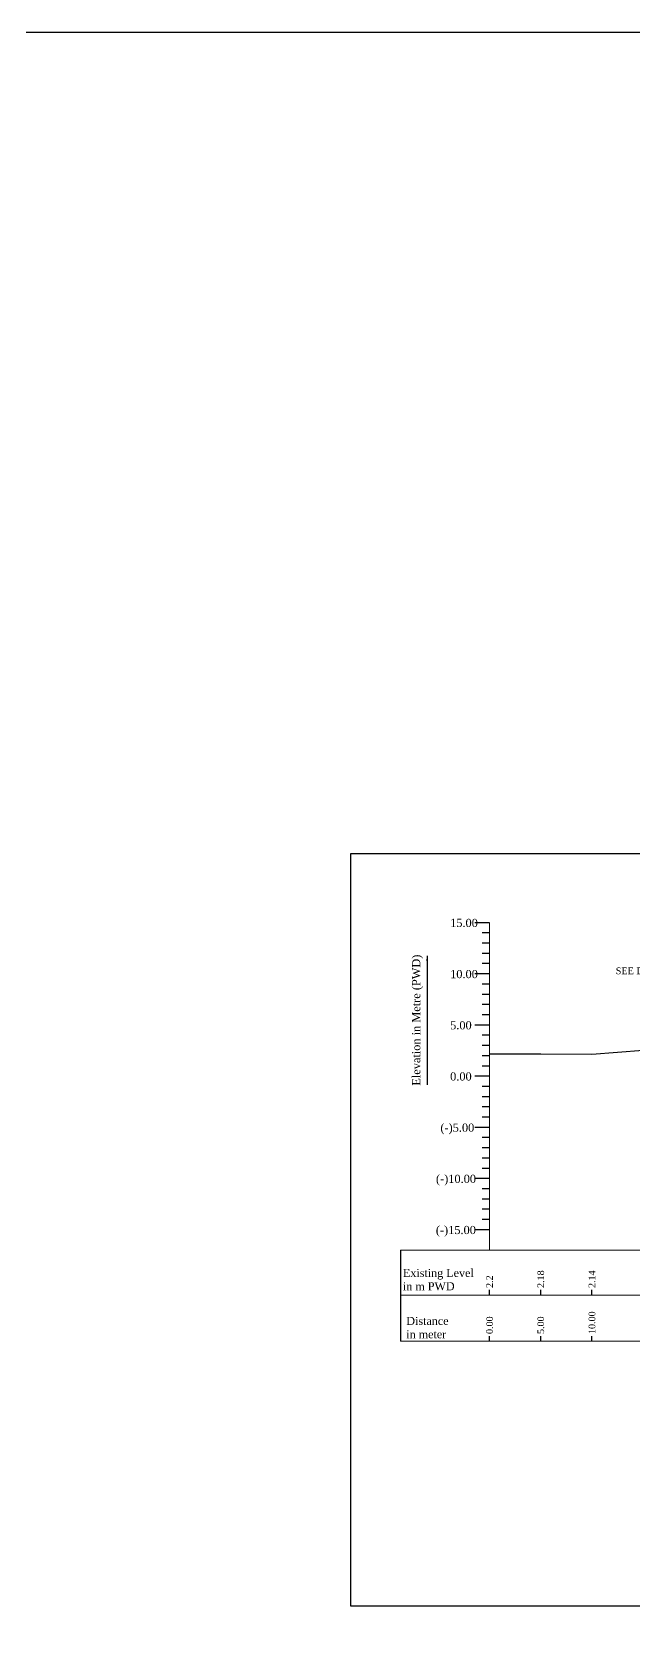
# Model space of a CAD drawing. Header units: metres. Extents: x -2434 to 11656, y -15288 to 8109.
# Drawn here: x 2506.5 to 2565.3, y -11695.5 to -11539.2 of the extents above; entities that cross this region are included whole.
import ezdxf

# ---------------------------------------------------------------- set-up
doc = ezdxf.new("R2010")
doc.units = ezdxf.units.M
doc.layers.add('LINE', color=7, linetype='Continuous')
doc.styles.get("Standard").update_dxf_attribs({"font": 'times.ttf'})
doc.dimstyles.get("Standard").update_dxf_attribs({"dimtxt": 0.5, "dimasz": 0.4075, "dimexe": 0.364, "dimexo": 0.219, "dimgap": 0.09, "dimtad": 0, "dimdec": 0, "dimlfac": 1000, "dimzin": 0, "dimdsep": 46, "dimtxsty": 'Standard', "dimcen": 0.09, "dimadec": 0, "dimazin": 0, "dimtfac": 1, "dimtdec": 0, "dimtofl": 0, "dimtmove": 0, "dimatfit": 3, "dimfxl": 1, "dimtolj": 1, "dimtzin": 0, "dimarcsym": 0})

msp = doc.modelspace()

# ---------------------------------------------------------------- linework, layer by layer
at = {"color": 7, "lineweight": 30, "ltscale": 0.18}
for p, q in [((2551.190057, -11626.195655), (2549.742723, -11626.195655)), ((2551.190057, -11626.20269), (2549.742723, -11626.20269)), ((2551.190057, -11626.195655), (2550.46639, -11626.195655)), ((2551.190057, -11626.20269), (2550.46639, -11626.20269)), ((2551.190057, -11627.195655), (2550.46639, -11627.195655)), ((2551.190057, -11628.195655), (2550.46639, -11628.195655)), ((2551.190057, -11629.195655), (2550.46639, -11629.195655)), ((2551.190057, -11630.195655), (2550.46639, -11630.195655)), ((2551.190057, -11631.195655), (2549.742723, -11631.195655)), ((2551.190057, -11631.195655), (2550.46639, -11631.195655)), ((2551.190057, -11632.195655), (2550.46639, -11632.195655)), ((2551.190057, -11633.195655), (2550.46639, -11633.195655)), ((2551.190057, -11634.195655), (2550.46639, -11634.195655)), ((2551.190057, -11635.195655), (2550.46639, -11635.195655)), ((2551.190057, -11636.195655), (2549.742723, -11636.195655)), ((2551.190057, -11637.195655), (2550.46639, -11637.195655)), ((2551.190057, -11638.195655), (2550.46639, -11638.195655)), ((2551.190057, -11639.195655), (2550.46639, -11639.195655)), ((2551.190057, -11641.195655), (2549.742723, -11641.195655)), ((2551.190057, -11640.195655), (2550.46639, -11640.195655)), ((2551.190057, -11642.195655), (2550.46639, -11642.195655)), ((2551.190057, -11643.195655), (2550.46639, -11643.195655)), ((2551.190057, -11644.195655), (2550.46639, -11644.195655)), ((2551.190057, -11645.195655), (2550.46639, -11645.195655)), ((2551.190057, -11645.195655), (2550.46639, -11645.195655)), ((2551.190057, -11646.195655), (2549.742723, -11646.195655)), ((2551.190057, -11646.195655), (2549.742723, -11646.195655)), ((2551.190057, -11647.195655), (2550.46639, -11647.195655)), ((2551.190057, -11648.195655), (2550.46639, -11648.195655)), ((2551.190057, -11649.195655), (2550.46639, -11649.195655)), ((2551.190057, -11650.195655), (2550.46639, -11650.195655)), ((2551.190057, -11651.195655), (2549.742723, -11651.195655)), ((2551.190057, -11652.195655), (2550.46639, -11652.195655)), ((2551.190057, -11653.195655), (2550.46639, -11653.195655)), ((2551.190057, -11654.195655), (2550.46639, -11654.195655)), ((2551.190057, -11655.195655), (2550.46639, -11655.195655)), ((2551.190057, -11656.195655), (2549.742723, -11656.195655)), ((2542.493162, -11658.171464), (2542.493162, -11667.076714))]:
    msp.add_line(p, q, dxfattribs=at)
at = {"lineweight": 18, "ltscale": 0.18}
for p, q in [((2551.190057, -11658.171464), (2551.190057, -11626.20269)), ((2551.190057, -11641.195655), (2551.190057, -11639.985655)), ((2551.190057, -11641.195655), (2551.190057, -11640.285655)), ((2551.190057, -11651.195655), (2551.190057, -11649.985655)), ((2551.190057, -11651.195655), (2551.190057, -11650.285655))]:
    msp.add_line(p, q, dxfattribs=at)
at = {"color": 0, "lineweight": 18, "ltscale": 0.18}
for p, q in [((2542.493162, -11658.171464), (2641.589907, -11658.171464)), ((2542.493162, -11662.598086), (2641.589907, -11662.575417)), ((2542.493012, -11667.076714), (2641.589907, -11667.076714))]:
    msp.add_line(p, q, dxfattribs=at)
at = {"color": 0, "lineweight": -2}
for p, q in [((2551.189907, -11662.577291), (2551.189907, -11662.077291)), ((2551.189907, -11662.577291), (2551.189907, -11662.077291)), ((2556.189907, -11662.577291), (2556.189907, -11662.077291)), ((2556.189907, -11662.577291), (2556.189907, -11662.077291)), ((2561.189907, -11662.577291), (2561.189907, -11662.077291)), ((2561.189907, -11662.577291), (2561.189907, -11662.077291)), ((2551.189907, -11667.076714), (2551.189907, -11666.576714)), ((2556.189907, -11667.076714), (2556.189907, -11666.576714)), ((2561.189907, -11667.076714), (2561.189907, -11666.576714))]:
    msp.add_line(p, q, dxfattribs=at)
at = {"color": 0, "linetype": 'Continuous', "lineweight": -3, "ltscale": 0.5}
msp.add_lwpolyline([(1816.766285, -11539.184507), (4613.12762, -11539.184507), (4613.12762, -11792.229715), (1816.766285, -11792.229715)], close=True, dxfattribs=at)
at = {"color": 6, "linetype": 'Continuous', "lineweight": -3, "ltscale": 0.5}
msp.add_lwpolyline([(2551.190057, -11638.995655), (2556.190057, -11639.015655), (2561.190057, -11639.055655), (2566.190057, -11638.655655)], dxfattribs=at)
at = {"layer": 'LINE', "color": 0, "linetype": 'ByBlock', "lineweight": -3, "ltscale": 0.5}
for p, q in [((2537.639444, -11619.424204), (2644.424759, -11619.424204)), ((2537.639444, -11692.957383), (2537.639444, -11619.424204)), ((2644.424759, -11692.957383), (2537.639444, -11692.957383))]:
    msp.add_line(p, q, dxfattribs=at)

# ---------------------------------------------------------------- texts
at = {"color": 0, "lineweight": -2}
for s, p in [('2.18', (2556.514907, -11661.877291)), ('2.14', (2561.514907, -11661.877291)), ('2.2', (2551.514907, -11661.877291)), ('0.00', (2551.514907, -11666.376714)), ('5.00', (2556.514907, -11666.376714)), ('10.00', (2561.514907, -11666.376714))]:
    msp.add_text(s, height=0.65, rotation=90, dxfattribs=at).set_placement(p)
at = {"color": 7, "lineweight": 30, "ltscale": 0.18, "attachment_point": 1}
for s, insert, char_height, width in [('{\\fTimes New Roman|b0|i0|c0|p18;15.00}', (2547.33926, -11625.818228), 0.79702481, 1.95638056), ('{\\fTimes New Roman|b0|i0|c0|p18;10.00}', (2547.33926, -11630.818228), 0.79702481, 1.46783494), ('{\\fTimes New Roman|b0|i0|c0|p18;5.00}', (2547.33926, -11635.818228), 0.79702481, 0.4908312), ('{\\fTimes New Roman|b0|i0|c0|p18;(-)5.00}', (2546.38841, -11645.818228), 0.79702481, 2.85190168), ('{\\fTimes New Roman|b0|i0|c0|p18;(-)15.00}', (2545.944443, -11655.818228), 0.79702481, 2.85190168), ('Existing Level in m PWD', (2542.726337, -11660.01961), 0.78192173, 7.64356113), ('Distance in meter', (2543.056383, -11664.70593), 0.78192173, 5.27301876)]:
    msp.add_mtext(s, dxfattribs=dict(at, insert=insert, char_height=char_height, width=width))
at = {"color": 7, "lineweight": 30, "ltscale": 0.18, "insert": (2543.625679, -11642.117365), "char_height": 0.79702481, "width": 17.01025937, "attachment_point": 1, "rotation": 90}
msp.add_mtext('Elevation in Metre (PWD)', dxfattribs=at)
at = {"color": 7, "lineweight": 30, "ltscale": 0.18, "char_height": 0.79702481, "attachment_point": 1}
for s, insert in [('{\\fTimes New Roman|b0|i0|c0|p18;0.00}', (2547.33926, -11640.818228)), ('{\\fTimes New Roman|b0|i0|c0|p18;(-)10.00}', (2545.955199, -11650.818228))]:
    msp.add_mtext(s, dxfattribs=dict(at, insert=insert))
at = {"layer": 'LINE', "color": 0, "linetype": 'ByBlock', "lineweight": -3, "ltscale": 0.5, "insert": (2563.515813, -11630.570656), "char_height": 0.65828823, "attachment_point": 1}
msp.add_mtext('SEE DETAILS "X"', dxfattribs=at)

# ---------------------------------------------------------------- leaders
at = {"color": 7, "lineweight": 30, "ltscale": 0.18}
msp.add_leader([(2545.082047, -11629.440289), (2545.082047, -11642.03464)], dimstyle='Standard', override={"dimtxt": 0.75, "dimasz": 0.5, "dimdec": 2, "dimrnd": 0.002, "dimpost": 'm', "dimcen": 0.05, "dimclrd": 7, "dimadec": 1, "dimtdec": 2, "dimfrac": 2}, dxfattribs=at)

doc.saveas('drawing.dxf')
